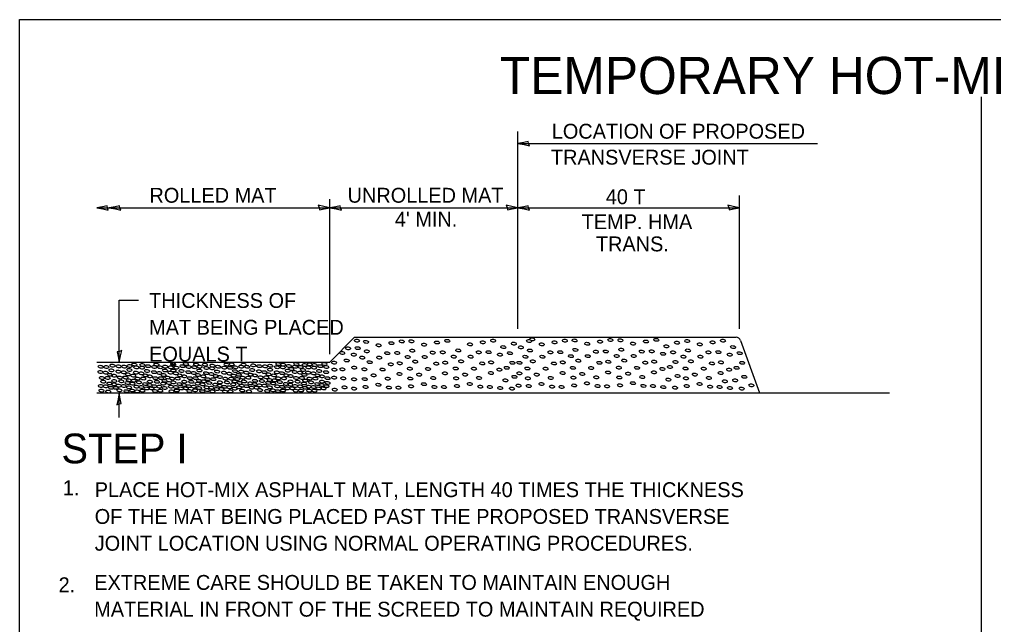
# Model space of a CAD drawing. Extents: x 100 to 888, y 575 to 1075.
# Drawn here: x 100 to 492.7, y 830.9 to 1075 of the extents above; entities that cross this region are included whole.
import ezdxf

# ---------------------------------------------------------------- set-up
doc = ezdxf.new("R2010")
doc.units = 0
doc.layers.add('Sheets_General Details', color=7, linetype='Continuous')
doc.layers.add('Sheets_Major Grid', color=7, linetype='Continuous')

msp = doc.modelspace()

# ---------------------------------------------------------------- linework, layer by layer
at = {"layer": 'Sheets_General Details'}
for p, q in [((487.87, 575.58), (487.87, 1043.76)), ((300.94, 950.16), (300.94, 1029.75)), ((300.94, 1025.02), (421.71, 1025.02)), ((225.15, 940.06), (225.15, 1002.55)), ((225.15, 940.06), (225.15, 1002.4)), ((390.27, 950.16), (390.27, 1004.02)), ((131.12, 999.07), (225.15, 999.07)), ((225.15, 999.07), (300.94, 999.07)), ((300.94, 999.07), (390.27, 999.07)), ((140.22, 961.8), (148, 961.8)), ((140.22, 936.72), (140.22, 961.8)), ((225.15, 936.72), (235.12, 946.83)), ((235.12, 946.83), (300.94, 946.83)), ((300.94, 946.83), (388.95, 946.83)), ((390.72, 945.57), (398.35, 924.34)), ((131.12, 936.72), (225.15, 936.72)), ((131.12, 924.34), (450.82, 924.34)), ((140.22, 914.43), (140.22, 924.34))]:
    msp.add_line(p, q, dxfattribs=at)
for points in [[(305.64, 1024.02), (305.26, 1024.94), (305.11, 1025.81), (303.29, 1025.43), (300.94, 1025.02), (303.45, 1024.56)], [(135.82, 998.07), (135.44, 998.99), (135.29, 999.86), (133.47, 999.48), (131.12, 999.07), (133.63, 998.61)], [(140.89, 998.07), (140.51, 998.99), (140.36, 999.86), (138.54, 999.48), (136.19, 999.07), (138.7, 998.61)], [(220.45, 1000.06), (220.83, 999.15), (220.98, 998.27), (222.8, 998.65), (225.15, 999.07), (222.64, 999.53)], [(229.85, 998.07), (229.47, 998.99), (229.32, 999.86), (227.5, 999.48), (225.15, 999.07), (227.66, 998.61)], [(296.24, 1000.06), (296.63, 999.15), (296.77, 998.27), (298.59, 998.65), (300.94, 999.07), (298.44, 999.53)], [(305.64, 998.07), (305.26, 998.99), (305.11, 999.86), (303.29, 999.48), (300.94, 999.07), (303.45, 998.61)], [(385.57, 1000.06), (385.95, 999.15), (386.1, 998.27), (387.92, 998.65), (390.27, 999.07), (387.76, 999.53)], [(141.21, 941.48), (140.3, 941.1), (139.44, 940.95), (139.82, 939.1), (140.22, 936.72), (140.68, 939.26)], [(139.24, 919.58), (140.14, 919.97), (141.01, 920.11), (140.63, 921.96), (140.22, 924.34), (139.77, 921.8)]]:
    msp.add_lwpolyline(points, close=True, dxfattribs=at)
for centre in [(306.76, 945.97), (356.72, 945.78), (232.45, 942.33), (236.04, 945.46), (236.37, 942.42), (239.71, 944.95), (244.79, 943.6), (249.96, 944.44), (254.13, 945.12), (258.04, 945.2), (263.13, 943.85), (268.3, 944.7), (272.46, 945.37), (281.63, 943.93), (286.8, 944.78), (290.97, 945.45), (295.05, 942.84), (299.31, 944.27), (302.13, 942.74), (305.46, 945.28), (310.55, 943.93), (315.71, 944.77), (319.88, 945.45), (323.8, 945.53), (328.88, 944.18), (334.05, 945.02), (338.22, 945.7), (342.3, 945.61), (342.64, 941.81), (347.39, 944.26), (352.56, 945.11), (360.81, 943.17), (365.06, 944.6), (369.19, 945.29), (374.27, 943.93), (379.44, 944.78), (383.61, 945.45), (387.69, 942.84), (230.12, 940.47), (234.79, 939.8), (238.2, 938.61), (240.04, 941.15), (245.04, 938.61), (248.29, 940.39), (252.29, 940.47), (256.54, 938.87), (258.38, 941.4), (263.38, 938.87), (266.63, 940.64), (270.63, 940.73), (275.05, 938.95), (276.88, 941.49), (281.88, 938.95), (285.13, 940.73), (289.14, 940.81), (293.72, 939.8), (297.72, 940.39), (303.96, 938.94), (305.79, 941.48), (310.8, 938.94), (314.05, 940.72), (318.05, 940.8), (322.3, 939.2), (324.13, 941.73), (329.13, 939.2), (332.38, 940.97), (336.39, 941.06), (340.8, 939.28), (347.64, 939.28), (350.89, 941.05), (354.89, 941.14), (359.48, 940.13), (363.48, 940.72), (367.69, 938.95), (369.52, 941.49), (374.52, 938.95), (377.77, 940.73), (381.78, 940.81), (386.36, 939.8), (390.36, 940.39), (132.73, 934.9), (135.03, 934.82), (137.49, 935.4), (139.95, 935.06), (142.25, 934.98), (144.39, 935.23), (146.28, 935.81), (147.1, 934.65), (149.4, 934.57), (149.56, 935.65), (151.86, 935.15), (154.32, 934.81), (155.22, 935.81), (156.62, 934.73), (158.75, 934.98), (160.97, 934.65), (161.96, 935.9), (163.27, 934.57), (165.73, 935.15), (167.13, 936.06), (168.2, 934.81), (170.5, 934.73), (171.23, 935.81), (172.63, 934.98), (174.76, 935.73), (175.34, 934.4), (177.64, 934.32), (177.8, 935.4), (180.1, 934.9), (182.57, 934.57), (183.55, 935.81), (184.86, 934.48), (185.52, 935.9), (187, 934.73), (189.46, 934.98), (190.37, 935.73), (191.76, 934.9), (194.22, 935.48), (196.69, 935.15), (198.99, 935.06), (201.12, 935.31), (203.83, 934.73), (204.41, 935.98), (206.13, 934.65), (206.29, 935.73), (208.59, 935.23), (209.58, 933.98), (211.06, 934.9), (211.63, 935.98), (213.36, 934.81), (215, 935.65), (216.47, 934.65), (216.97, 935.9), (218.77, 934.57), (218.94, 935.65), (221.24, 935.15), (222.96, 936.06), (223.7, 934.81), (226.87, 936.59), (231.95, 937.43), (234.95, 934.56), (241.21, 936.76), (249.71, 935.91), (253.29, 936.34), (257.38, 934.14), (259.54, 937.01), (264.71, 934.05), (268.05, 936.17), (271.63, 936.59), (275.88, 934.22), (278.05, 937.09), (283.22, 934.14), (286.55, 936.25), (290.14, 936.67), (296.47, 934.48), (298.72, 936.5), (301.55, 936.51), (304.79, 934.21), (306.96, 937.09), (312.13, 934.13), (315.46, 936.24), (319.05, 936.66), (323.13, 934.47), (325.3, 937.34), (330.47, 934.38), (333.8, 936.5), (337.39, 936.92), (341.64, 934.55), (343.8, 937.42), (348.97, 934.47), (352.31, 936.58), (355.89, 937), (359.23, 934.05), (362.23, 934.81), (364.48, 936.83), (368.52, 934.22), (370.69, 937.09), (375.86, 934.14), (379.19, 936.25), (382.78, 936.67), (389.11, 934.48), (391.36, 936.5), (132.64, 932.82), (133.22, 930.41), (134.78, 932.49), (135.52, 930.41), (136.5, 931.66), (137.08, 933.49), (138.15, 931.32), (139.87, 932.98), (140.45, 930.57), (142.01, 932.65), (142.74, 930.57), (143.73, 931.82), (144.3, 933.65), (145.86, 931.32), (147.01, 932.57), (147.59, 930.16), (149.15, 932.24), (149.89, 930.16), (150.87, 931.41), (151.45, 933.24), (152.51, 931.07), (154.24, 932.74), (154.81, 930.32), (156.37, 932.4), (157.11, 930.32), (158.1, 931.57), (158.67, 933.4), (159.74, 930.57), (160.89, 932.57), (161.46, 930.16), (162.04, 933.4), (163.02, 932.24), (163.76, 930.16), (164.75, 931.41), (165.32, 933.24), (166.39, 931.07), (168.11, 932.74), (168.69, 930.32), (170.25, 932.4), (170.99, 930.32), (171.97, 931.57), (172.55, 933.4), (174.11, 931.07), (175.26, 932.32), (177.39, 931.99), (179.12, 931.16), (179.69, 932.99), (180.76, 930.82), (182.48, 932.49), (183.06, 930.07), (184.62, 932.15), (185.36, 930.07), (186.34, 931.32), (186.92, 933.15), (188.39, 931.65), (189.38, 932.9), (189.95, 930.49), (191.51, 932.57), (192.25, 930.49), (193.24, 931.74), (193.81, 933.57), (194.88, 931.41), (196.6, 933.07), (197.18, 930.66), (198.74, 932.74), (199.48, 930.66), (200.46, 931.9), (201.04, 933.73), (202.6, 931.41), (203.75, 932.65), (204.32, 930.24), (205.88, 932.32), (206.62, 930.24), (207.61, 931.49), (208.18, 933.32), (209.25, 931.16), (210.97, 932.82), (211.55, 930.41), (213.11, 932.49), (213.85, 930.41), (214.34, 933.65), (214.83, 931.65), (216.39, 932.57), (216.97, 930.16), (218.53, 932.24), (219.27, 930.16), (220.25, 931.41), (220.83, 933.24), (221.89, 931.07), (223.62, 932.74), (224.19, 930.32), (226.87, 930.51), (226.95, 933.72), (230.2, 933.89), (230.54, 930.25), (239.04, 933.89), (242.79, 931.44), (246.37, 933.8), (248.46, 930.09), (253.21, 932.03), (257.54, 930.17), (261.13, 931.69), (266.8, 930.34), (271.55, 932.28), (276.05, 930.25), (279.63, 931.77), (285.3, 930.42), (290.05, 932.37), (293.47, 933.72), (299.56, 930.85), (301.55, 932.25), (304.96, 930.25), (308.54, 931.77), (314.21, 930.41), (318.96, 932.36), (323.3, 930.5), (326.88, 932.02), (332.55, 930.67), (337.3, 932.61), (341.8, 930.58), (345.39, 932.1), (351.06, 930.75), (355.81, 932.69), (365.31, 931.17), (368.69, 930.25), (372.27, 931.77), (377.94, 930.42), (382.69, 932.37), (386.11, 933.72), (392.2, 930.85), (132.81, 927.16), (133.79, 928.91), (134.78, 927), (136.34, 928.16), (136.91, 926.42), (138.06, 927.83), (138.23, 929.16), (138.8, 926.41), (140.03, 927.33), (141.02, 929.08), (142.01, 927.16), (143.57, 928.33), (144.14, 929.49), (144.14, 926.58), (145.54, 928.08), (146.03, 929.33), (147.18, 926.91), (148.16, 928.66), (149.15, 926.75), (150.71, 927.91), (151.28, 926.17), (152.43, 927.58), (152.6, 928.91), (153.17, 926.16), (154.4, 927.08), (155.39, 928.83), (156.37, 926.91), (157.93, 928.08), (158.51, 929.24), (158.51, 926.33), (160.23, 928.33), (161.05, 926.91), (162.04, 928.66), (163.02, 926.75), (164.58, 927.91), (165.16, 926.17), (166.31, 927.58), (166.47, 928.91), (167.05, 926.16), (168.28, 927.08), (169.26, 928.83), (170.25, 926.91), (171.81, 928.08), (172.38, 929.24), (172.38, 926.33), (173.78, 927.83), (174.27, 929.08), (175.42, 926.66), (175.83, 929.91), (176.41, 928.41), (177.39, 926.5), (178.13, 929.91), (178.95, 927.66), (180.68, 927.33), (180.84, 928.66), (182.65, 926.83), (183.63, 928.58), (184.62, 926.66), (186.18, 927.83), (186.75, 928.99), (187.82, 929.99), (188.56, 926.58), (188.72, 928.41), (189.54, 927.25), (190.53, 928.99), (191.51, 927.08), (193.07, 928.24), (193.65, 926.5), (194.8, 927.91), (194.96, 929.24), (195.54, 926.5), (196.77, 927.41), (197.75, 929.16), (198.74, 927.25), (200.3, 928.41), (200.87, 929.57), (200.87, 926.66), (202.27, 928.16), (202.76, 929.41), (203.91, 927), (204.9, 928.74), (205.88, 926.83), (207.44, 928), (208.02, 926.25), (209.17, 927.66), (209.33, 928.99), (209.91, 926.25), (211.14, 927.16), (212.12, 928.91), (213.11, 927), (214.67, 928.16), (215.24, 929.33), (215.24, 926.41), (216.56, 926.91), (217.54, 928.66), (218.53, 926.75), (220.09, 927.91), (220.66, 926.17), (221.81, 927.58), (221.98, 928.91), (222.55, 926.16), (223.78, 927.08), (224.19, 928.41), (231.04, 926.62), (234.87, 929.83), (234.87, 926.12), (239.2, 929.92), (239.54, 926.79), (244.71, 927.64), (248.96, 926.54), (252.79, 926.46), (257.88, 927.05), (263.05, 927.89), (267.3, 926.79), (271.13, 926.71), (276.38, 927.13), (281.55, 927.97), (285.8, 926.88), (289.64, 926.79), (293.8, 926.37), (295.89, 929.41), (298.56, 926.12), (301.23, 927.32), (305.29, 927.12), (310.46, 927.97), (314.71, 926.87), (318.55, 926.78), (323.63, 927.37), (328.8, 928.22), (333.05, 927.12), (336.89, 927.04), (342.14, 927.46), (347.31, 928.3), (351.56, 927.2), (355.39, 927.12), (359.56, 926.7), (361.64, 929.74), (364.31, 926.44), (369.02, 927.13), (374.19, 927.97), (378.44, 926.88), (382.28, 926.79), (384.39, 929.07), (386.44, 926.37), (388.53, 929.41), (391.2, 926.12), (395.08, 927.43), (133.06, 925.25), (135.77, 924.92), (140.28, 925.42), (143.15, 925.08), (145.45, 925.33), (147.42, 925), (149.56, 925.25), (154.65, 925.17), (156.78, 925.25), (161.3, 925), (163.43, 925.33), (168.53, 925.17), (170.82, 925.42), (173.7, 925.08), (175.59, 925.5), (177.8, 925), (179.53, 925.92), (181.42, 925.91), (182.89, 924.92), (185.03, 925), (186.75, 926.08), (189.79, 925.33), (192.5, 925), (197.02, 925.5), (199.89, 925.17), (202.19, 925.42), (204.16, 925.08), (206.29, 925.33), (211.38, 925.25), (213.52, 925.33), (216.8, 925.25), (218.94, 925.25), (227.12, 925.69)]:
    msp.add_ellipse(centre, major_axis=(-0.983, 0.145), ratio=0.591315, dxfattribs=at)
msp.add_ellipse((388.95, 944.92), major_axis=(0, 1.91), ratio=0.987106, start_param=5.061446, end_param=6.283185, dxfattribs=at)
at = {"layer": 'Sheets_Major Grid'}
msp.add_lwpolyline([(100, 1075), (887.5, 1075), (887.5, 575), (100, 575)], close=True, dxfattribs=at)

# ---------------------------------------------------------------- texts
at = {"layer": 'Sheets_General Details'}
for s, height, p in [('TEMPORARY HOT-MIX ASPHALT TRANSITIONS', 15, (293.66, 1044.91)), ('LOCATION OF PROPOSED', 6, (314.6, 1026.92)), ('TRANSVERSE JOINT', 6, (314.26, 1016.44)), ('ROLLED MAT', 6, (152.4, 1001.08)), ('UNROLLED MAT', 6, (232.29, 1001.09)), ('40 T', 6, (336.38, 1000.49)), ("4' MIN.", 6, (251.36, 991.45)), ('TEMP. HMA', 6, (326.66, 990.42)), ('TRANS.', 6, (332.38, 981.46)), ('THICKNESS OF ', 6, (152.27, 958.64)), ('MAT BEING PLACED', 6, (152.27, 947.84)), ('EQUALS T', 6, (152.27, 937.04)), ('STEP I', 12, (116.93, 895.96)), ('1.', 6, (117.46, 883.11)), ('PLACE HOT-MIX ASPHALT MAT, LENGTH 40 TIMES THE THICKNESS', 6, (130.33, 882.33)), ('OF THE MAT BEING PLACED PAST THE PROPOSED TRANSVERSE', 6, (130.33, 871.53)), ('JOINT LOCATION USING NORMAL OPERATING PROCEDURES.', 6, (130.33, 860.73)), ('2.', 6, (115.77, 843.97)), ('EXTREME CARE SHOULD BE TAKEN TO MAINTAIN ENOUGH', 6, (130.13, 844.92)), ('MATERIAL IN FRONT OF THE SCREED TO MAINTAIN REQUIRED', 6, (130.13, 834.12))]:
    msp.add_text(s, height=height, dxfattribs=at).set_placement(p)

doc.saveas('drawing.dxf')
